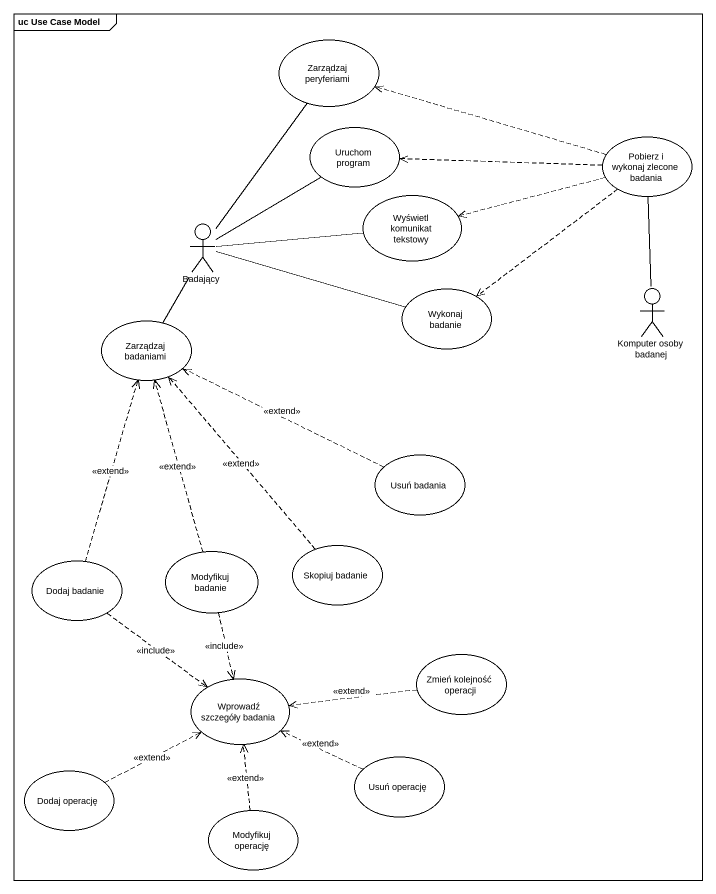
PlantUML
@startuml
mainframe uc Use Case Model
usecase "Zarządzaj peryferiami" as Zarządzaj_peryferiami
usecase "Uruchom program" as Uruchom_program
usecase "Pobierz i wykonaj zlecone badania" as Pobierz_i_wykonaj_zlecone
usecase "Wyświetl komunikat tekstowy" as Wyświetl_komunikat_tekstowy
actor Badający
usecase "Wykonaj badanie" as Wykonaj_badanie
actor "Komputer osoby badanej" as Komputer_osoby_badanej
usecase "Zarządzaj badaniami" as Zarządzaj_badaniami
usecase "Usuń badania" as Usuń_badania
usecase "Dodaj badanie" as Dodaj_badanie
usecase "Modyfikuj badanie" as Modyfikuj_badanie
usecase "Skopiuj badanie" as Skopiuj_badanie
usecase "Wprowadź szczegóły badania" as Wprowadź_szczegóły_badania
usecase "Zmień kolejność operacji" as Zmień_kolejność_operacji
usecase "Usuń operację" as Usuń_operację
usecase "Dodaj operację" as Dodaj_operację
usecase "Modyfikuj operację" as Modyfikuj_operację
Pobierz_i_wykonaj_zlecone .left.> Zarządzaj_peryferiami
Pobierz_i_wykonaj_zlecone .left.> Uruchom_program
Pobierz_i_wykonaj_zlecone .left.> Wyświetl_komunikat_tekstowy
Pobierz_i_wykonaj_zlecone ..> Wykonaj_badanie
Badający -up- Zarządzaj_peryferiami
Badający -up- Uruchom_program
Badający -right- Wyświetl_komunikat_tekstowy
Badający -right- Wykonaj_badanie
Badający -- Zarządzaj_badaniami
Komputer_osoby_badanej -up- Pobierz_i_wykonaj_zlecone
Usuń_badania .left.> Zarządzaj_badaniami : <<extend>>
Dodaj_badanie .up.> Zarządzaj_badaniami : <<extend>>
Dodaj_badanie ..> Wprowadź_szczegóły_badania : <<include>>
Modyfikuj_badanie .up.> Zarządzaj_badaniami : <<extend>>
Modyfikuj_badanie ..> Wprowadź_szczegóły_badania : <<include>>
Skopiuj_badanie .up.> Zarządzaj_badaniami : <<extend>>
Zmień_kolejność_operacji .left.> Wprowadź_szczegóły_badania : <<extend>>
Usuń_operację .left.> Wprowadź_szczegóły_badania : <<extend>>
Dodaj_operację .right.> Wprowadź_szczegóły_badania : <<extend>>
Modyfikuj_operację .up.> Wprowadź_szczegóły_badania : <<extend>>
@enduml
